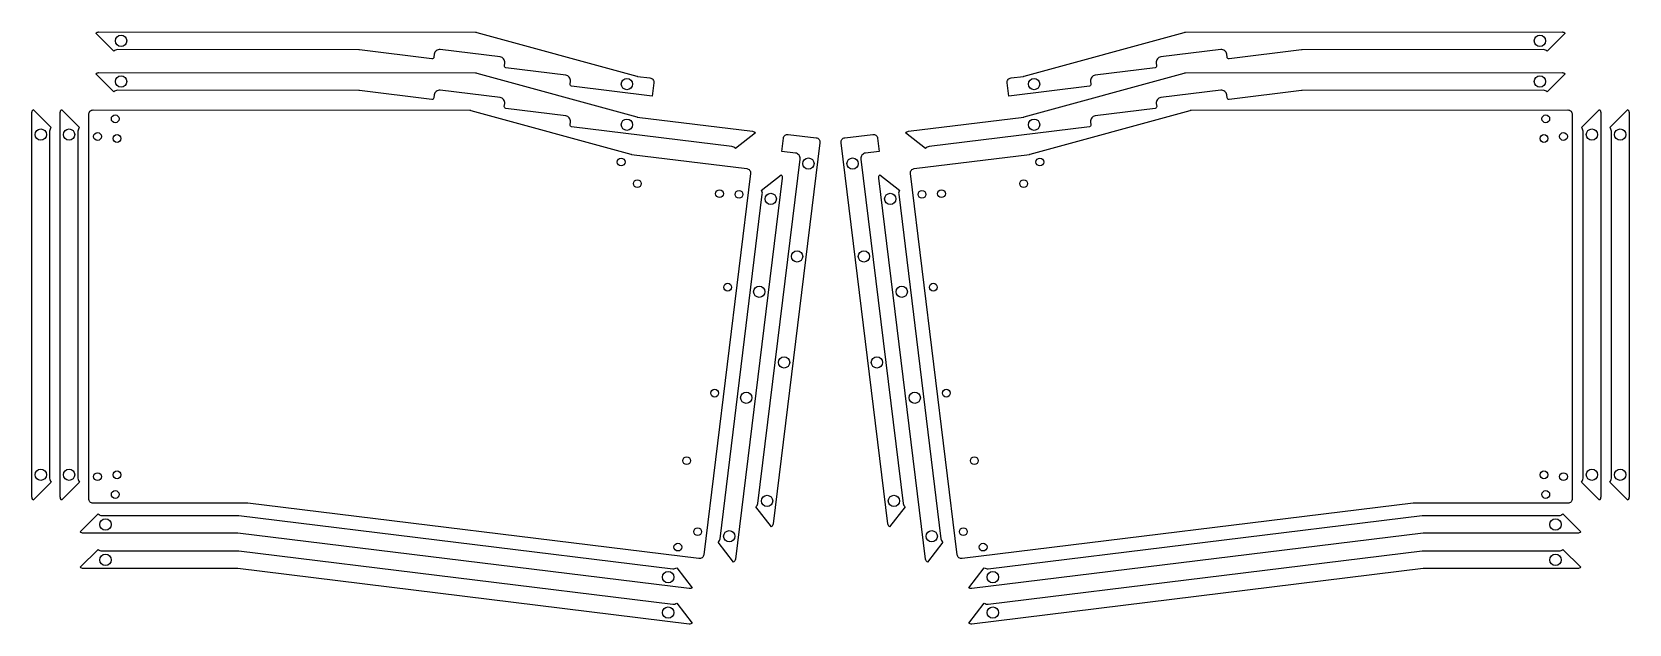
# Model space of a CAD drawing. Header units: millimetres. Extents: x -21 to 431, y -145 to 22.
import ezdxf

# ---------------------------------------------------------------- set-up
doc = ezdxf.new("R2010")
doc.units = ezdxf.units.MM
doc.layers.get('0').update_dxf_attribs({"linetype": 'CONTINUOUS'})

msp = doc.modelspace()

# ---------------------------------------------------------------- linework, layer by layer
for points in [[(71.96, 16.81, 0.030554), (71.78, 16.82), (3.59, 16.88, 0.199024), (2.52, 16.41), (-2.54, 21.52, -0.199024), (-1.65, 21.88), (104.75, 21.79, -0.066742), (105.08, 21.75), (150.27, 9.37, 0.03633), (150.44, 9.33), (154.01, 8.89, -0.414214), (155.1, 7.5), (154.64, 3.78), (131.86, 6.58, -0.414214), (131.43, 7.13), (131.53, 7.98, 0.414214), (130.22, 9.66), (113.3, 11.73, -0.414214), (112.87, 12.29), (112.97, 13.14, 0.414214), (111.66, 14.81), (94.74, 16.89, 0.414214), (93.07, 15.59), (92.97, 14.73, -0.414214), (92.41, 14.3)], [(338.22, 16.82, 0.030554), (338.04, 16.81), (317.59, 14.3, -0.414214), (317.03, 14.73), (316.93, 15.59, 0.414214), (315.26, 16.89), (298.34, 14.81, 0.414214), (297.03, 13.14), (297.13, 12.29, -0.414214), (296.7, 11.73), (279.78, 9.66, 0.414214), (278.47, 7.98), (278.57, 7.13, -0.414214), (278.14, 6.58), (255.36, 3.78), (254.9, 7.5, -0.414214), (255.99, 8.89), (259.56, 9.33, 0.03633), (259.73, 9.37), (304.92, 21.75, -0.066742), (305.25, 21.79), (411.65, 21.88, -0.199024), (412.54, 21.52), (407.48, 16.41, 0.199024), (406.41, 16.88)], [(178.14, -11.04, 0.198912), (177.14, -10.47), (131.85, -4.91, -0.414214), (131.42, -4.35), (131.52, -3.5, 0.414214), (130.21, -1.83), (113.29, 0.25, -0.414214), (112.86, 0.8), (112.96, 1.66, 0.414214), (111.65, 3.33), (94.73, 5.41, 0.414214), (93.06, 4.1), (92.96, 3.25, -0.414214), (92.4, 2.81), (71.95, 5.32, 0.030554), (71.77, 5.34), (3.58, 5.39, 0.199024), (2.51, 4.92), (-2.55, 10.03, -0.199024), (-1.66, 10.4), (104.74, 10.31, -0.066742), (105.07, 10.26), (150.26, -2.12, 0.03633), (150.43, -2.15), (182.96, -6.15, -0.198912), (183.79, -6.62)], [(232.86, -10.47, 0.198912), (231.86, -11.04), (226.21, -6.62, -0.198912), (227.04, -6.15), (259.57, -2.15, 0.03633), (259.74, -2.12), (304.93, 10.26, -0.066742), (305.26, 10.31), (411.66, 10.4, -0.199024), (412.55, 10.03), (407.49, 4.92, 0.199024), (406.42, 5.39), (338.23, 5.34, 0.030554), (338.05, 5.32), (317.6, 2.81, -0.414214), (317.04, 3.25), (316.94, 4.1, 0.414214), (315.27, 5.41), (298.35, 3.33, 0.414214), (297.04, 1.66), (297.14, 0.8, -0.414214), (296.71, 0.25), (279.79, -1.83, 0.414214), (278.48, -3.5), (278.58, -4.35, -0.414214), (278.15, -4.91)], [(-15.15, -5.1, 0.199024), (-15.58, -6.19), (-15.58, -104.21, 0.198912), (-15.14, -105.27), (-20.21, -110.34, -0.198912), (-20.58, -109.46), (-20.58, -0.88, -0.199024), (-20.21, 0)], [(-7.15, -5.1, 0.199024), (-7.58, -6.19), (-7.58, -104.21, 0.198912), (-7.14, -105.27), (-12.21, -110.34, -0.198912), (-12.58, -109.46), (-12.58, -0.88, -0.199024), (-12.21, 0)], [(417.58, -6.19, 0.199024), (417.15, -5.1), (422.21, 0, -0.199024), (422.58, -0.88), (422.58, -109.46, -0.198912), (422.21, -110.34), (417.14, -105.27, 0.198912), (417.58, -104.21)], [(425.58, -6.19, 0.199024), (425.15, -5.1), (430.21, 0, -0.199024), (430.58, -0.88), (430.58, -109.46, -0.198912), (430.21, -110.34), (425.14, -105.27, 0.198912), (425.58, -104.21)], [(40.37, -111.24, 0.030553), (40.22, -111.23), (-3.3, -111.23, -0.414214), (-4.55, -109.98), (-4.55, -1.4, -0.414464), (-3.3, -0.15), (103.1, -0.24, -0.066742), (103.43, -0.29), (148.62, -12.67, 0.03633), (148.8, -12.7), (181.32, -16.7, -0.414214), (182.41, -18.09), (169.19, -125.79, -0.414214), (167.79, -126.88)], [(369.78, -111.23, 0.030553), (369.63, -111.24), (242.21, -126.88, -0.414214), (240.81, -125.79), (227.59, -18.09, -0.414214), (228.68, -16.7), (261.2, -12.7, 0.03633), (261.38, -12.67), (306.57, -0.29, -0.066742), (306.9, -0.24), (413.3, -0.15, -0.414464), (414.55, -1.4), (414.55, -109.98, -0.414214), (413.3, -111.23)], [(183.9, -112.29, 0.198912), (184.47, -111.29), (196.41, -14.01, 0.414214), (195.11, -12.34), (191.23, -11.86), (191.69, -8.14, -0.414214), (193.08, -7.05), (200.93, -8.01, -0.414214), (202.02, -9.41), (188.79, -117.11, -0.198912), (188.32, -117.94)], [(225.53, -111.29, 0.198912), (226.1, -112.29), (221.68, -117.94, -0.198912), (221.21, -117.11), (207.98, -9.41, -0.414214), (209.07, -8.01), (216.92, -7.05, -0.414214), (218.31, -8.14), (218.77, -11.86), (214.89, -12.34, 0.414214), (213.59, -14.01)], [(185.74, -23.98, 0.198912), (185.43, -22.87), (191.08, -18.46, -0.198912), (191.34, -19.38), (178.12, -127.08, -0.198912), (177.64, -127.92), (173.23, -122.26, 0.198912), (173.79, -121.26)], [(224.57, -22.87, 0.198912), (224.26, -23.98), (236.21, -121.26, 0.198912), (236.77, -122.26), (232.36, -127.92, -0.198912), (231.88, -127.08), (218.66, -19.38, -0.198912), (218.92, -18.46)], [(-1.86, -114.28, 0.198912), (-0.8, -114.72), (37.82, -114.72, -0.030553), (37.88, -114.72), (160.44, -129.77, 0.198912), (161.55, -129.46), (165.96, -135.11, -0.198912), (165.04, -135.37), (37.62, -119.72, 0.030553), (37.47, -119.72), (-6.05, -119.72, -0.198912), (-6.93, -119.35)], [(410.8, -114.72, 0.198912), (411.86, -114.28), (416.93, -119.35, -0.198912), (416.05, -119.72), (372.53, -119.72, 0.030553), (372.38, -119.72), (244.96, -135.37, -0.198912), (244.04, -135.11), (248.45, -129.46, 0.198912), (249.56, -129.77), (372.12, -114.72, -0.030553), (372.18, -114.72)], [(-1.86, -124.28, 0.198912), (-0.8, -124.72), (37.82, -124.72, -0.030553), (37.88, -124.72), (160.44, -139.77, 0.198912), (161.55, -139.46), (165.96, -145.11, -0.198912), (165.04, -145.37), (37.62, -129.72, 0.030553), (37.47, -129.72), (-6.05, -129.72, -0.198912), (-6.93, -129.35)], [(410.8, -124.72, 0.198912), (411.86, -124.28), (416.93, -129.35, -0.198912), (416.05, -129.72), (372.53, -129.72, 0.030553), (372.38, -129.72), (244.96, -145.37, -0.198912), (244.04, -145.11), (248.45, -139.46, 0.198912), (249.56, -139.77), (372.12, -124.72, -0.030553), (372.18, -124.72)]]:
    msp.add_lwpolyline(points, format="xyb", close=True)
for centre, radius in [((4.6, 19.38), 1.6), ((405.4, 19.38), 1.6), ((4.59, 7.89), 1.6), ((405.41, 7.89), 1.6), ((147.5, 7.17), 1.6), ((262.5, 7.17), 1.6), ((2.95, -2.66), 1.1), ((147.49, -4.31), 1.6), ((262.51, -4.31), 1.6), ((407.05, -2.66), 1.1), ((-18.08, -7.13), 1.6), ((-10.08, -7.13), 1.6), ((-2.05, -7.65), 1.1), ((3.45, -8.22), 1.1), ((406.55, -8.22), 1.1), ((412.05, -7.65), 1.1), ((420.08, -7.13), 1.6), ((428.08, -7.13), 1.6), ((145.86, -14.86), 1.1), ((198.77, -15.3), 1.6), ((211.23, -15.3), 1.6), ((264.14, -14.86), 1.1), ((150.45, -20.97), 1.1), ((259.55, -20.97), 1.1), ((173.65, -23.82), 1.1), ((179.17, -23.99), 1.1), ((188.1, -25.28), 1.6), ((221.9, -25.28), 1.6), ((230.83, -23.99), 1.1), ((236.35, -23.82), 1.1), ((195.55, -41.53), 1.6), ((214.45, -41.53), 1.6), ((175.95, -50.22), 1.1), ((234.05, -50.22), 1.1), ((184.88, -51.51), 1.6), ((225.12, -51.51), 1.6), ((191.88, -71.46), 1.6), ((218.12, -71.46), 1.6), ((172.27, -80.14), 1.1), ((181.2, -81.43), 1.6), ((228.8, -81.43), 1.6), ((237.73, -80.14), 1.1), ((164.39, -99.24), 1.1), ((245.61, -99.24), 1.1), ((-18.08, -103.21), 1.6), ((-10.08, -103.21), 1.6), ((-2.05, -103.73), 1.1), ((3.45, -103.23), 1.1), ((406.55, -103.23), 1.1), ((412.05, -103.73), 1.1), ((420.08, -103.21), 1.6), ((428.08, -103.21), 1.6), ((2.95, -108.77), 1.1), ((407.05, -108.77), 1.1), ((187.07, -110.6), 1.6), ((222.93, -110.6), 1.6), ((0.2, -117.25), 1.6), ((409.8, -117.25), 1.6), ((167.47, -119.29), 1.1), ((176.4, -120.57), 1.6), ((233.6, -120.57), 1.6), ((242.53, -119.29), 1.1), ((0.2, -127.25), 1.6), ((161.89, -123.64), 1.1), ((248.11, -123.64), 1.1), ((409.8, -127.25), 1.6), ((159.14, -132.13), 1.6), ((250.86, -132.13), 1.6), ((159.14, -142.13), 1.6), ((250.86, -142.13), 1.6)]:
    msp.add_circle(centre, radius)

doc.saveas('drawing.dxf')
